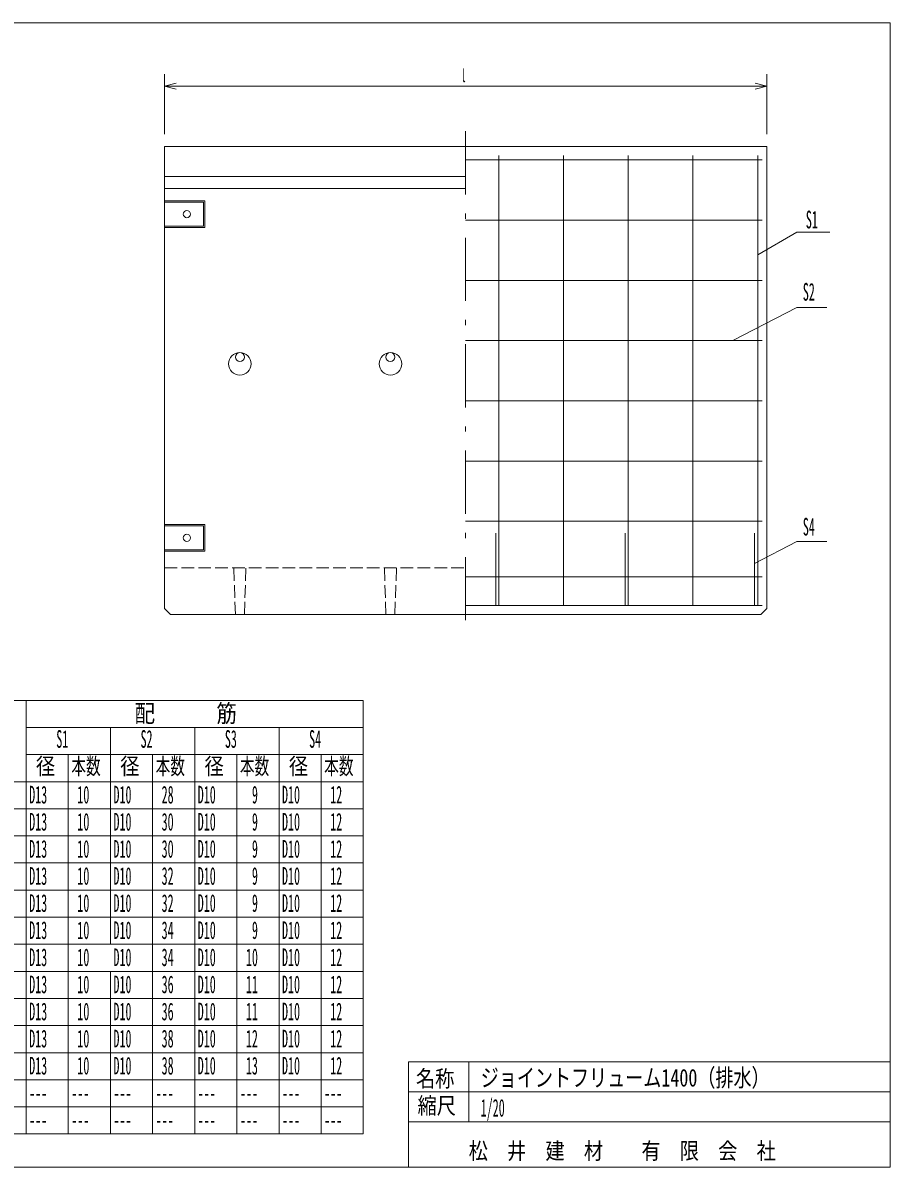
# Model space of a CAD drawing. Units: millimetres, scale not verified. Extents: x 74 to 5614, y 79 to 3879.
# Drawn here: x 2733 to 5614, y 79 to 3879 of the extents above; entities that cross this region are included whole.
import ezdxf
from ezdxf.enums import TextEntityAlignment as Align

# ---------------------------------------------------------------- set-up
doc = ezdxf.new("R2010")
doc.units = ezdxf.units.MM
doc.header["$LTSCALE"] = 7
doc.linetypes.add('USER1', pattern=[8, 6, -2])
doc.linetypes.add('USER2', pattern=[50.5, 30, -9, 2.5, -9])
doc.layers.add('1', color=7, linetype='Continuous', lineweight=18)
doc.styles.add('ＭＳ ゴシック', font='')
doc.styles.get('ＭＳ ゴシック').set_extended_font_data('MS Gothic')

msp = doc.modelspace()

# ---------------------------------------------------------------- linework, layer by layer
at = {"layer": '1'}
for p, q in [((73.5, 3879), (5613.5, 3879)), ((5613.5, 3879), (5613.5, 79)), ((3203.5, 3709), (3203.5, 3509)), ((5203.5, 3709), (5203.5, 3509)), ((3203.5, 3669), (3242.137, 3679.353)), ((3203.5, 3669), (5203.5, 3669)), ((3203.5, 3669), (3242.137, 3658.647)), ((5203.5, 3669), (5164.863, 3679.353)), ((5203.5, 3669), (5164.863, 3658.647)), ((3203.5, 3469), (5203.5, 3469)), ((3203.5, 3469), (3203.5, 1934)), ((5203.5, 3469), (5203.5, 1934)), ((4203.5, 3424), (5188.5, 3424)), ((4313.5, 1944), (4313.5, 3439)), ((4528.5, 1944), (4528.5, 3439)), ((4743.5, 1944), (4743.5, 3439)), ((4958.5, 1944), (4958.5, 3439)), ((5173.5, 1944), (5173.5, 3439)), ((3203.5, 3369), (4203.5, 3369)), ((3203.5, 3329), (4203.5, 3329)), ((3203.5, 3288), (3336.5, 3288)), ((3332.5, 3284), (3203.5, 3284)), ((3332.5, 3204), (3332.5, 3284)), ((3336.5, 3288), (3336.5, 3200)), ((3203.5, 3204), (3332.5, 3204)), ((3336.5, 3200), (3203.5, 3200)), ((4203.5, 3224), (5188.5, 3224)), ((5173.5, 3109), (5303.5, 3183.612)), ((5303.5, 3183.612), (5413.5, 3183.612)), ((4203.5, 3024), (5188.5, 3024)), ((5091.446, 2824), (5303.5, 2934.223)), ((5303.5, 2934.223), (5403.5, 2934.223)), ((4203.5, 2824), (5188.5, 2824)), ((4203.5, 2624), (5188.5, 2624)), ((4203.5, 2424), (5188.5, 2424)), ((3203.5, 2213), (3336.5, 2213)), ((3332.5, 2209), (3203.5, 2209)), ((3332.5, 2129), (3332.5, 2209)), ((3336.5, 2213), (3336.5, 2125)), ((4203.5, 2224), (5188.5, 2224)), ((4303.5, 2184), (4303.5, 1944)), ((4733.5, 1944), (4733.5, 2184)), ((5163.5, 1944), (5163.5, 2184)), ((3203.5, 2129), (3332.5, 2129)), ((5163.5, 2084.032), (5303.5, 2156.906)), ((5303.5, 2156.906), (5403.5, 2156.906)), ((3336.5, 2125), (3203.5, 2125)), ((4203.5, 2039), (5188.5, 2039)), ((4203.5, 1944), (5188.5, 1944)), ((3203.5, 1934), (3223.5, 1914)), ((3223.5, 1914), (5183.5, 1914)), ((5203.5, 1934), (5183.5, 1914)), ((1183.5, 1629), (3583.5, 1629)), ((2743.5, 1629), (2743.5, 1269)), ((3583.5, 1629), (3863.5, 1629)), ((3863.5, 1629), (3863.5, 819)), ((2743.5, 1539), (3303.5, 1539)), ((3023.5, 1539), (3023.5, 1449)), ((3303.5, 1539), (3583.5, 1539)), ((3303.5, 1539), (3303.5, 1449)), ((3583.5, 1539), (3863.5, 1539)), ((3583.5, 819), (3583.5, 1539)), ((2743.5, 1449), (2813.5, 1449)), ((2813.5, 1449), (3303.5, 1449)), ((2883.5, 1449), (2883.5, 1269)), ((3023.5, 1449), (3023.5, 1269)), ((3163.5, 1449), (3163.5, 1269)), ((3303.5, 1449), (3583.5, 1449)), ((3303.5, 1449), (3303.5, 1269)), ((3443.5, 1449), (3443.5, 819)), ((3583.5, 1449), (3863.5, 1449)), ((3723.5, 1449), (3723.5, 819)), ((2443.5, 1359), (2743.5, 1359)), ((2743.5, 1359), (3303.5, 1359)), ((3303.5, 1359), (3583.5, 1359)), ((3583.5, 1359), (3863.5, 1359)), ((1183.5, 1269), (3863.5, 1269)), ((2743.5, 1269), (2743.5, 819)), ((2883.5, 1269), (2883.5, 819)), ((3023.5, 1269), (3023.5, 819)), ((3163.5, 1269), (3163.5, 819)), ((3303.5, 819), (3303.5, 1269)), ((3863.5, 1179), (1183.5, 1179)), ((1183.5, 1089), (3863.5, 1089)), ((3863.5, 999), (1183.5, 999)), ((1183.5, 909), (3863.5, 909)), ((3863.5, 819), (1183.5, 819)), ((2743.5, 369), (2743.5, 819)), ((2883.5, 369), (2883.5, 819)), ((3163.5, 369), (3163.5, 819)), ((3303.5, 819), (3303.5, 369)), ((3443.5, 369), (3443.5, 819)), ((3583.5, 819), (3583.5, 369)), ((3723.5, 819), (3723.5, 369)), ((3863.5, 369), (3863.5, 819)), ((3863.5, 729), (293.5, 729)), ((3023.5, 369), (3023.5, 729)), ((293.5, 639), (3863.5, 639)), ((3863.5, 549), (293.5, 549)), ((293.5, 459), (3863.5, 459)), ((4013.5, 429), (4013.5, 229)), ((4013.5, 429), (5336, 429)), ((4213.5, 429), (4213.5, 229)), ((5336, 429), (5613.5, 429)), ((293.5, 369), (3863.5, 369)), ((2743.5, 369), (2743.5, 189)), ((2883.5, 369), (2883.5, 189)), ((3023.5, 369), (3023.5, 189)), ((3163.5, 369), (3163.5, 189)), ((3303.5, 369), (3303.5, 189)), ((3443.5, 369), (3443.5, 189)), ((3583.5, 369), (3583.5, 189)), ((3723.5, 369), (3723.5, 189)), ((3863.5, 189), (3863.5, 369)), ((4413.5, 329), (4013.5, 329)), ((4413.5, 329), (5613.5, 329)), ((3863.5, 279), (293.5, 279)), ((4013.5, 229), (4013.5, 79)), ((4013.5, 229), (5613.5, 229)), ((293.5, 189), (3863.5, 189)), ((5613.5, 79), (73.5, 79))]:
    msp.add_line(p, q, dxfattribs=at)
at = {"layer": '1', "linetype": 'USER2'}
msp.add_line((4203.5, 3519), (4203.5, 1864), dxfattribs=at)
at = {"layer": '1', "linetype": 'USER1'}
for p, q in [((3203.5, 2069), (4203.5, 2069)), ((3438.5, 1914), (3433.5, 2069)), ((3468.5, 1914), (3473.5, 2069)), ((3938.5, 1914), (3933.5, 2069)), ((3968.5, 1914), (3973.5, 2069))]:
    msp.add_line(p, q, dxfattribs=at)
at = {"layer": '1'}
for centre, radius in [((3277.5, 3244), 12), ((3453.5, 2746.5), 37.5), ((3453.5, 2769), 15), ((3953.5, 2746.5), 37.5), ((3953.5, 2769), 15), ((3277.5, 2169), 12)]:
    msp.add_circle(centre, radius, dxfattribs=at)

# ---------------------------------------------------------------- texts
at = {"layer": '1', "style": 'ＭＳ ゴシック'}
for s, height, width, p in [('l', 43.99, 0.5, (4188.5, 3669)), ('S1', 58.65, 0.5, (5333.5, 3179)), ('S2', 58.65, 0.5, (5323.5, 2939)), ('S4', 58.65, 0.5, (5323.5, 2159)), ('配\u3000\u3000\u3000筋', 58.65, 0.85, (3103.5, 1539)), ('S1', 58.65, 0.5, (2843.5, 1454)), ('S2', 58.65, 0.5, (3123.5, 1454)), ('S3', 58.65, 0.5, (3403.5, 1454)), ('S4', 58.65, 0.5, (3683.5, 1454)), ('径', 54.99, 0.85, (2776, 1366.5)), ('本数', 54.99, 0.65, (2893.5, 1366.5)), ('径', 54.99, 0.85, (3056, 1366.5)), ('本数', 54.99, 0.65, (3173.5, 1366.5)), ('径', 54.99, 0.85, (3336, 1366.5)), ('本数', 54.99, 0.65, (3453.5, 1366.5)), ('径', 54.99, 0.85, (3616, 1366.5)), ('本数', 54.99, 0.65, (3733.5, 1366.5)), ('D13', 58.65, 0.5, (2753.5, 1269)), ('10', 58.65, 0.5, (2913.5, 1269)), ('D10', 58.65, 0.5, (3033.5, 1269)), ('28', 58.65, 0.5, (3193.5, 1269)), ('D10', 58.65, 0.5, (3313.5, 1269)), ('9', 58.65, 0.5, (3493.5, 1269)), ('D10', 58.65, 0.5, (3593.5, 1269)), ('12', 58.65, 0.5, (3753.5, 1269)), ('D13', 58.65, 0.5, (2753.5, 1179)), ('10', 58.65, 0.5, (2913.5, 1179)), ('D10', 58.65, 0.5, (3033.5, 1179)), ('30', 58.65, 0.5, (3193.5, 1179)), ('D10', 58.65, 0.5, (3313.5, 1179)), ('9', 58.65, 0.5, (3493.5, 1179)), ('D10', 58.65, 0.5, (3593.5, 1179)), ('12', 58.65, 0.5, (3753.5, 1179)), ('D13', 58.65, 0.5, (2753.5, 1089)), ('10', 58.65, 0.5, (2913.5, 1089)), ('D10', 58.65, 0.5, (3033.5, 1089)), ('30', 58.65, 0.5, (3193.5, 1089)), ('D10', 58.65, 0.5, (3313.5, 1089)), ('9', 58.65, 0.5, (3493.5, 1089)), ('D10', 58.65, 0.5, (3593.5, 1089)), ('12', 58.65, 0.5, (3753.5, 1089)), ('D13', 58.65, 0.5, (2753.5, 999)), ('10', 58.65, 0.5, (2913.5, 999)), ('D10', 58.65, 0.5, (3033.5, 999)), ('32', 58.65, 0.5, (3193.5, 999)), ('D10', 58.65, 0.5, (3313.5, 999)), ('9', 58.65, 0.5, (3493.5, 999)), ('D10', 58.65, 0.5, (3593.5, 999)), ('12', 58.65, 0.5, (3753.5, 999)), ('D13', 58.65, 0.5, (2753.5, 909)), ('10', 58.65, 0.5, (2913.5, 909)), ('D10', 58.65, 0.5, (3033.5, 909)), ('32', 58.65, 0.5, (3193.5, 909)), ('D10', 58.65, 0.5, (3313.5, 909)), ('9', 58.65, 0.5, (3493.5, 909)), ('D10', 58.65, 0.5, (3593.5, 909)), ('12', 58.65, 0.5, (3753.5, 909)), ('D13', 58.65, 0.5, (2753.5, 819)), ('10', 58.65, 0.5, (2913.5, 819)), ('D10', 58.65, 0.5, (3033.5, 819)), ('34', 58.65, 0.5, (3193.5, 819)), ('D10', 58.65, 0.5, (3313.5, 819)), ('9', 58.65, 0.5, (3493.5, 819)), ('D10', 58.65, 0.5, (3593.5, 819)), ('12', 58.65, 0.5, (3753.5, 819)), ('D13', 58.65, 0.5, (2753.5, 729)), ('10', 58.65, 0.5, (2913.5, 729)), ('D10', 58.65, 0.5, (3033.5, 729)), ('34', 58.65, 0.5, (3193.5, 729)), ('D10', 58.65, 0.5, (3313.5, 729)), ('10', 58.65, 0.5, (3473.5, 729)), ('D10', 58.65, 0.5, (3593.5, 729)), ('12', 58.65, 0.5, (3753.5, 729)), ('D13', 58.65, 0.5, (2753.5, 639)), ('10', 58.65, 0.5, (2913.5, 639)), ('D10', 58.65, 0.5, (3033.5, 639)), ('36', 58.65, 0.5, (3193.5, 639)), ('D10', 58.65, 0.5, (3313.5, 639)), ('11', 58.65, 0.5, (3473.5, 639)), ('D10', 58.65, 0.5, (3593.5, 639)), ('12', 58.65, 0.5, (3753.5, 639)), ('D13', 58.65, 0.5, (2753.5, 549)), ('10', 58.65, 0.5, (2913.5, 549)), ('D10', 58.65, 0.5, (3033.5, 549)), ('36', 58.65, 0.5, (3193.5, 549)), ('D10', 58.65, 0.5, (3313.5, 549)), ('11', 58.65, 0.5, (3473.5, 549)), ('D10', 58.65, 0.5, (3593.5, 549)), ('12', 58.65, 0.5, (3753.5, 549)), ('D13', 58.65, 0.5, (2753.5, 459)), ('10', 58.65, 0.5, (2913.5, 459)), ('D10', 58.65, 0.5, (3033.5, 459)), ('38', 58.65, 0.5, (3193.5, 459)), ('D10', 58.65, 0.5, (3313.5, 459)), ('12', 58.65, 0.5, (3473.5, 459)), ('D10', 58.65, 0.5, (3593.5, 459)), ('12', 58.65, 0.5, (3753.5, 459)), ('D13', 58.65, 0.5, (2753.5, 369)), ('10', 58.65, 0.5, (2913.5, 369)), ('D10', 58.65, 0.5, (3033.5, 369)), ('38', 58.65, 0.5, (3193.5, 369)), ('D10', 58.65, 0.5, (3313.5, 369)), ('13', 58.65, 0.5, (3473.5, 369)), ('D10', 58.65, 0.5, (3593.5, 369)), ('12', 58.65, 0.5, (3753.5, 369)), ('名称', 54.99, 0.85, (4038.5, 329)), ('ジョイントフリューム1400（排水）', 58.65, 0.75, (4253.5, 329)), ('---', 58.65, 0.5, (2753.5, 279)), ('---', 58.65, 0.5, (2893.5, 279)), ('---', 58.65, 0.5, (3033.5, 279)), ('---', 58.65, 0.5, (3173.5, 279)), ('---', 58.65, 0.5, (3313.5, 279)), ('---', 58.65, 0.5, (3453.5, 279)), ('---', 58.65, 0.5, (3593.5, 279)), ('---', 58.65, 0.5, (3733.5, 279)), ('縮尺', 54.99, 0.85, (4043.5, 239)), ('1/20', 58.65, 0.5, (4253.5, 229)), ('---', 58.65, 0.5, (2753.5, 189)), ('---', 58.65, 0.5, (2893.5, 189)), ('---', 58.65, 0.5, (3033.5, 189)), ('---', 58.65, 0.5, (3173.5, 189)), ('---', 58.65, 0.5, (3313.5, 189)), ('---', 58.65, 0.5, (3453.5, 189)), ('---', 58.65, 0.5, (3593.5, 189)), ('---', 58.65, 0.5, (3733.5, 189)), ('松\u3000井\u3000建\u3000材\u3000\u3000有\u3000限\u3000会\u3000社', 54.99, 0.85, (4213.5, 89))]:
    msp.add_text(s, height=height, dxfattribs=dict(at, width=width)).set_placement(p, align=Align.BOTTOM_LEFT)

doc.saveas('drawing.dxf')
